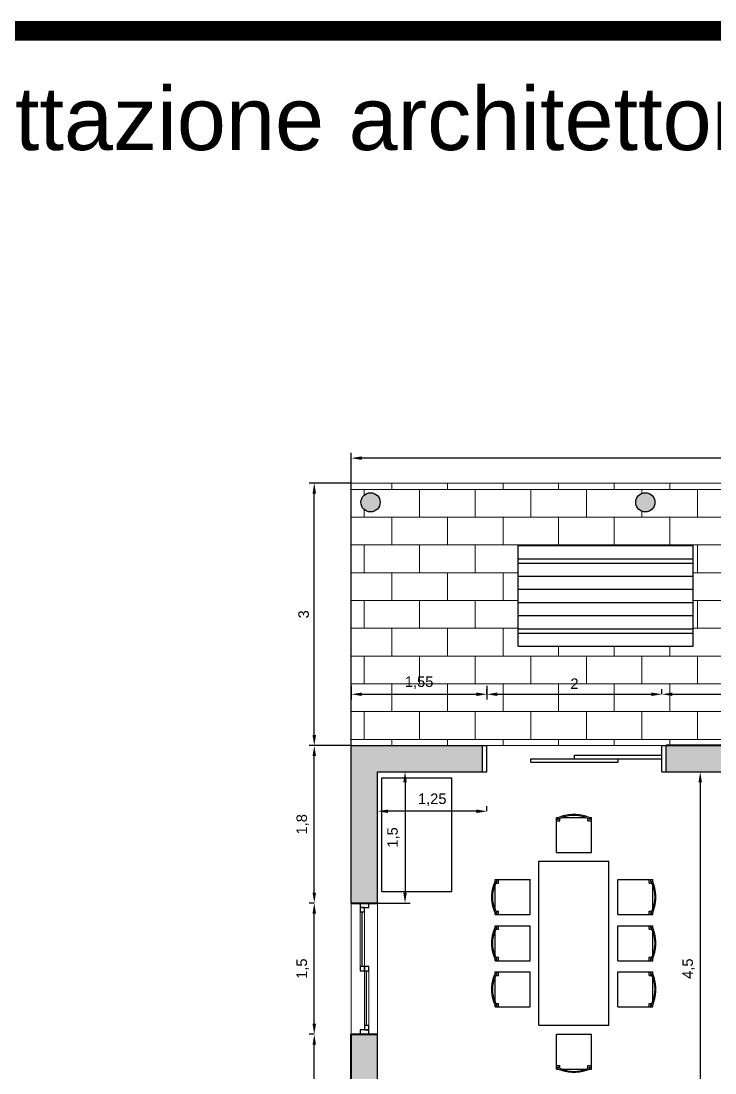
# Model space of a CAD drawing. Header units: millimetres. Extents: x 2491 to 2548.8, y 1338.3 to 1412.1.
# Drawn here: x 2509.93 to 2517.86, y 1398.03 to 1410.05 of the extents above; entities that cross this region are included whole.
import ezdxf

# ---------------------------------------------------------------- set-up
doc = ezdxf.new("R2010")
doc.units = ezdxf.units.MM
doc.header["$PDMODE"] = 35
for name, color, linetype, lineweight in [('ARREDI attrezzature - furniture', 175, 'Continuous', 9), ('MURATURA sezioni - section wall', 7, 'Continuous', 40), ('MURATURE tratteggi - wall hatch', 252, 'Continuous', 18), ('PAVIMENTAZIONE - flooring', 250, 'Continuous', 5), ('PORTE finestre - doors windows', 252, 'Continuous', 5), ('PROIEZIONI - projections', 145, 'Continuous', 13), ('PROIEZIONI finissime - fine lines', 251, 'Continuous', 9), ('SEZIONI medie - small section', 2, 'Continuous', 25)]:
    doc.layers.add(name, color=color, linetype=linetype, lineweight=lineweight)
for name, color, linetype in [('QUOTE - dimension', 251, 'Continuous'), ('VETRATE sezioni - windows sections', 171, 'Continuous'), ('www.archweb.it - blocchi dwg', 2, 'Continuous')]:
    doc.layers.add(name, color=color, linetype=linetype)
doc.styles.get("Standard").update_dxf_attribs({"font": 'arial.ttf'})
doc.dimstyles.new('ISO-25', dxfattribs={"dimtxt": 0.12, "dimasz": 0.12, "dimexe": 0.06, "dimexo": 0, "dimgap": 0.06, "dimtad": 1, "dimtxsty": 'Standard', "dimcen": 0.12, "dimadec": 0, "dimazin": 0, "dimtfac": 1, "dimtmove": 0, "dimatfit": 3, "dimfxl": 0, "dimarcsym": 0})

# ---------------------------------------------------------------- blocks, each defined once
blk = doc.blocks.new('*D26')
at = {"layer": 'DefPoints', "color": 0}
for p in [(2513.279, 1404.772), (2513.702, 1404.772), (2513.702, 1401.772)]:
    blk.add_point(p, dxfattribs=at)
at = {"layer": 'QUOTE - dimension', "color": 0, "lineweight": -2}
for p, q in [((2513.702, 1404.772), (2513.219, 1404.772)), ((2513.279, 1401.892), (2513.279, 1404.652)), ((2513.702, 1401.772), (2513.219, 1401.772))]:
    blk.add_line(p, q, dxfattribs=at)
at = {"layer": 'QUOTE - dimension', "color": 0}
for points in [[(2513.259, 1404.652), (2513.299, 1404.652), (2513.279, 1404.772)], [(2513.259, 1401.892), (2513.299, 1401.892), (2513.279, 1401.772)]]:
    blk.add_solid(points, dxfattribs=at)
at = {"layer": 'QUOTE - dimension', "color": 0, "insert": (2513.158, 1403.272), "char_height": 0.12, "attachment_point": 5, "rotation": 90}
blk.add_mtext('3', dxfattribs=at)
blk = doc.blocks.new('*D27')
at = {"layer": 'DefPoints', "color": 0}
for p in [(2513.702, 1405.057), (2513.702, 1404.772), (2526.702, 1404.772)]:
    blk.add_point(p, dxfattribs=at)
at = {"layer": 'QUOTE - dimension', "color": 0, "lineweight": -2}
for p, q in [((2513.702, 1404.772), (2513.702, 1405.117)), ((2526.702, 1404.772), (2526.702, 1405.117)), ((2526.582, 1405.057), (2513.822, 1405.057))]:
    blk.add_line(p, q, dxfattribs=at)
at = {"layer": 'QUOTE - dimension', "color": 0}
for points in [[(2513.822, 1405.077), (2513.822, 1405.037), (2513.702, 1405.057)], [(2526.582, 1405.077), (2526.582, 1405.037), (2526.702, 1405.057)]]:
    blk.add_solid(points, dxfattribs=at)
at = {"layer": 'QUOTE - dimension', "color": 0, "insert": (2520.202, 1405.179), "char_height": 0.12, "attachment_point": 5}
blk.add_mtext('13', dxfattribs=at)
blk = doc.blocks.new('*D28')
at = {"layer": 'DefPoints', "color": 0}
for p in [(2514.002, 1401.021), (2514.002, 1401.021), (2515.252, 1401.021)]:
    blk.add_point(p, dxfattribs=at)
at = {"layer": 'QUOTE - dimension', "color": 0, "lineweight": -2}
for p, q in [((2514.002, 1401.021), (2514.002, 1401.081)), ((2515.132, 1401.021), (2514.122, 1401.021)), ((2515.252, 1401.021), (2515.252, 1401.081))]:
    blk.add_line(p, q, dxfattribs=at)
at = {"layer": 'QUOTE - dimension', "color": 0}
for points in [[(2514.122, 1401.041), (2514.122, 1401.001), (2514.002, 1401.021)], [(2515.132, 1401.041), (2515.132, 1401.001), (2515.252, 1401.021)]]:
    blk.add_solid(points, dxfattribs=at)
at = {"layer": 'QUOTE - dimension', "color": 0, "insert": (2514.627, 1401.153), "char_height": 0.12, "attachment_point": 5}
blk.add_mtext('1,25', dxfattribs=at)
blk = doc.blocks.new('*D29')
at = {"layer": 'DefPoints', "color": 0}
for p in [(2517.302, 1401.472), (2517.302, 1396.972), (2517.689, 1396.972)]:
    blk.add_point(p, dxfattribs=at)
at = {"layer": 'QUOTE - dimension', "color": 0, "lineweight": -2}
for p, q in [((2517.302, 1401.472), (2517.749, 1401.472)), ((2517.689, 1401.352), (2517.689, 1397.092)), ((2517.302, 1396.972), (2517.749, 1396.972))]:
    blk.add_line(p, q, dxfattribs=at)
at = {"layer": 'QUOTE - dimension', "color": 0}
for points in [[(2517.669, 1401.352), (2517.709, 1401.352), (2517.689, 1401.472)], [(2517.669, 1397.092), (2517.709, 1397.092), (2517.689, 1396.972)]]:
    blk.add_solid(points, dxfattribs=at)
at = {"layer": 'QUOTE - dimension', "color": 0, "insert": (2517.557, 1399.222), "char_height": 0.12, "attachment_point": 5, "rotation": 90}
blk.add_mtext('4,5', dxfattribs=at)
blk = doc.blocks.new('*D30')
at = {"layer": 'DefPoints', "color": 0}
for p in [(2514.002, 1401.472), (2514.002, 1399.972), (2514.316, 1399.972)]:
    blk.add_point(p, dxfattribs=at)
at = {"layer": 'QUOTE - dimension', "color": 0, "lineweight": -2}
for p, q in [((2514.002, 1401.472), (2514.376, 1401.472)), ((2514.316, 1401.352), (2514.316, 1400.092)), ((2514.002, 1399.972), (2514.376, 1399.972))]:
    blk.add_line(p, q, dxfattribs=at)
at = {"layer": 'QUOTE - dimension', "color": 0}
for points in [[(2514.296, 1401.352), (2514.336, 1401.352), (2514.316, 1401.472)], [(2514.296, 1400.092), (2514.336, 1400.092), (2514.316, 1399.972)]]:
    blk.add_solid(points, dxfattribs=at)
at = {"layer": 'QUOTE - dimension', "color": 0, "insert": (2514.184, 1400.722), "char_height": 0.12, "attachment_point": 5, "rotation": 90}
blk.add_mtext('1,5', dxfattribs=at)
blk = doc.blocks.new('*D81')
at = {"layer": 'DefPoints', "color": 0}
for p in [(2513.702, 1402.455), (2515.252, 1402.455), (2515.252, 1402.358)]:
    blk.add_point(p, dxfattribs=at)
at = {"layer": 'QUOTE - dimension', "color": 0, "lineweight": -2}
for p, q in [((2513.702, 1402.455), (2513.702, 1402.298)), ((2515.252, 1402.455), (2515.252, 1402.298)), ((2513.822, 1402.358), (2515.132, 1402.358))]:
    blk.add_line(p, q, dxfattribs=at)
at = {"layer": 'QUOTE - dimension', "color": 0}
for points in [[(2513.822, 1402.378), (2513.822, 1402.338), (2513.702, 1402.358)], [(2515.132, 1402.378), (2515.132, 1402.338), (2515.252, 1402.358)]]:
    blk.add_solid(points, dxfattribs=at)
at = {"layer": 'QUOTE - dimension', "color": 0, "insert": (2514.477, 1402.491), "char_height": 0.12, "attachment_point": 5}
blk.add_mtext('1,55', dxfattribs=at)
blk = doc.blocks.new('*D82')
at = {"layer": 'DefPoints', "color": 0}
for p in [(2515.252, 1402.358), (2517.252, 1402.358), (2517.252, 1402.358)]:
    blk.add_point(p, dxfattribs=at)
at = {"layer": 'QUOTE - dimension', "color": 0, "lineweight": -2}
for p, q in [((2515.252, 1402.358), (2515.252, 1402.418)), ((2515.372, 1402.358), (2517.132, 1402.358)), ((2517.252, 1402.358), (2517.252, 1402.418))]:
    blk.add_line(p, q, dxfattribs=at)
at = {"layer": 'QUOTE - dimension', "color": 0}
for points in [[(2515.372, 1402.378), (2515.372, 1402.338), (2515.252, 1402.358)], [(2517.132, 1402.378), (2517.132, 1402.338), (2517.252, 1402.358)]]:
    blk.add_solid(points, dxfattribs=at)
at = {"layer": 'QUOTE - dimension', "color": 0, "insert": (2516.252, 1402.479), "char_height": 0.12, "attachment_point": 5}
blk.add_mtext('2', dxfattribs=at)
blk = doc.blocks.new('*D83')
at = {"layer": 'DefPoints', "color": 0}
for p in [(2517.252, 1402.358), (2519.052, 1402.358), (2519.052, 1402.358)]:
    blk.add_point(p, dxfattribs=at)
at = {"layer": 'QUOTE - dimension', "color": 0, "lineweight": -2}
for p, q in [((2517.252, 1402.358), (2517.252, 1402.418)), ((2517.372, 1402.358), (2518.932, 1402.358)), ((2519.052, 1402.358), (2519.052, 1402.298))]:
    blk.add_line(p, q, dxfattribs=at)
at = {"layer": 'QUOTE - dimension', "color": 0}
for points in [[(2517.372, 1402.378), (2517.372, 1402.338), (2517.252, 1402.358)], [(2518.932, 1402.378), (2518.932, 1402.338), (2519.052, 1402.358)]]:
    blk.add_solid(points, dxfattribs=at)
at = {"layer": 'QUOTE - dimension', "color": 0, "insert": (2518.152, 1402.491), "char_height": 0.12, "attachment_point": 5}
blk.add_mtext('1,8', dxfattribs=at)
blk = doc.blocks.new('*D95')
at = {"layer": 'DefPoints', "color": 0}
for p in [(2513.279, 1398.472), (2513.279, 1398.472), (2513.279, 1394.772)]:
    blk.add_point(p, dxfattribs=at)
at = {"layer": 'QUOTE - dimension', "color": 0, "lineweight": -2}
for p, q in [((2513.279, 1398.472), (2513.219, 1398.472)), ((2513.279, 1394.892), (2513.279, 1398.352)), ((2513.279, 1394.772), (2513.219, 1394.772))]:
    blk.add_line(p, q, dxfattribs=at)
at = {"layer": 'QUOTE - dimension', "color": 0}
for points in [[(2513.259, 1398.352), (2513.299, 1398.352), (2513.279, 1398.472)], [(2513.259, 1394.892), (2513.299, 1394.892), (2513.279, 1394.772)]]:
    blk.add_solid(points, dxfattribs=at)
at = {"layer": 'QUOTE - dimension', "color": 0, "insert": (2513.147, 1396.622), "char_height": 0.12, "attachment_point": 5, "rotation": 90}
blk.add_mtext('3,7', dxfattribs=at)
blk = doc.blocks.new('*D96')
at = {"layer": 'DefPoints', "color": 0}
for p in [(2513.279, 1399.972), (2513.279, 1399.972), (2513.279, 1398.472)]:
    blk.add_point(p, dxfattribs=at)
at = {"layer": 'QUOTE - dimension', "color": 0, "lineweight": -2}
for p, q in [((2513.279, 1399.972), (2513.219, 1399.972)), ((2513.279, 1398.592), (2513.279, 1399.852)), ((2513.279, 1398.472), (2513.219, 1398.472))]:
    blk.add_line(p, q, dxfattribs=at)
at = {"layer": 'QUOTE - dimension', "color": 0}
for points in [[(2513.259, 1399.852), (2513.299, 1399.852), (2513.279, 1399.972)], [(2513.259, 1398.592), (2513.299, 1398.592), (2513.279, 1398.472)]]:
    blk.add_solid(points, dxfattribs=at)
at = {"layer": 'QUOTE - dimension', "color": 0, "insert": (2513.147, 1399.222), "char_height": 0.12, "attachment_point": 5, "rotation": 90}
blk.add_mtext('1,5', dxfattribs=at)
blk = doc.blocks.new('*D97')
at = {"layer": 'DefPoints', "color": 0}
for p in [(2513.279, 1401.772), (2513.279, 1401.772), (2513.279, 1399.972)]:
    blk.add_point(p, dxfattribs=at)
at = {"layer": 'QUOTE - dimension', "color": 0, "lineweight": -2}
for p, q in [((2513.279, 1401.772), (2513.219, 1401.772)), ((2513.279, 1400.092), (2513.279, 1401.652)), ((2513.279, 1399.972), (2513.219, 1399.972))]:
    blk.add_line(p, q, dxfattribs=at)
at = {"layer": 'QUOTE - dimension', "color": 0}
for points in [[(2513.259, 1401.652), (2513.299, 1401.652), (2513.279, 1401.772)], [(2513.259, 1400.092), (2513.299, 1400.092), (2513.279, 1399.972)]]:
    blk.add_solid(points, dxfattribs=at)
at = {"layer": 'QUOTE - dimension', "color": 0, "insert": (2513.147, 1400.872), "char_height": 0.12, "attachment_point": 5, "rotation": 90}
blk.add_mtext('1,8', dxfattribs=at)

msp = doc.modelspace()

# ---------------------------------------------------------------- hatches: boundary and pattern name
at = {"layer": 'MURATURE tratteggi - wall hatch'}
h = msp.add_hatch(color=256, dxfattribs=at)
h.dxf.hatch_style = 1
edge = h.paths.add_edge_path()
edge.add_arc((2513.922, 1404.552), 0.11, 0, 360)
edge = h.paths.add_edge_path()
edge.add_arc((2517.062, 1404.552), 0.11, 0, 360)
edge = h.paths.add_edge_path()
edge.add_arc((2520.198, 1404.552), 0.11, 0, 360)
edge = h.paths.add_edge_path()
edge.add_arc((2523.342, 1404.552), 0.11, 0, 360)
edge = h.paths.add_edge_path()
edge.add_arc((2526.482, 1404.552), 0.11, 0, 360)
h = msp.add_hatch(color=256, dxfattribs=at)
h.dxf.hatch_style = 1
h.paths.add_polyline_path([(2515.202, 1401.772), (2513.702, 1401.772), (2513.702, 1399.972), (2514.002, 1399.972), (2514.002, 1401.472), (2515.202, 1401.472)])
h.paths.add_polyline_path([(2514.002, 1398.472), (2513.702, 1398.472), (2513.702, 1394.822), (2514.002, 1394.822)])
h.paths.add_polyline_path([(2518.802, 1392.772), (2519.652, 1392.772), (2519.652, 1393.072), (2518.652, 1393.072), (2518.652, 1393.341), (2518.502, 1393.341), (2518.502, 1393.072), (2518.502, 1392.072), (2514.002, 1392.072), (2514.002, 1392.922), (2513.702, 1392.922), (2513.702, 1391.772), (2518.802, 1391.772)])
h.paths.add_polyline_path([(2521.502, 1393.072), (2520.652, 1393.072), (2520.652, 1392.772), (2521.202, 1392.772), (2521.202, 1392.722), (2521.502, 1392.722)])
h.paths.add_polyline_path([(2521.652, 1392.072), (2521.502, 1392.072), (2521.502, 1392.122), (2521.202, 1392.122), (2521.202, 1391.772), (2521.652, 1391.772)])
h.paths.add_polyline_path([(2526.702, 1396.472), (2526.402, 1396.472), (2526.402, 1395.272), (2523.552, 1395.272), (2523.552, 1395.622), (2523.537, 1395.622), (2523.402, 1395.622), (2523.402, 1395.272), (2522.542, 1395.272), (2522.542, 1395.122), (2526.402, 1395.122), (2526.402, 1392.072), (2525.152, 1392.072), (2525.152, 1391.772), (2526.702, 1391.772)])
h.paths.add_polyline_path([(2526.702, 1401.772), (2525.802, 1401.772), (2525.802, 1401.472), (2526.402, 1401.472), (2526.402, 1399.122), (2523.552, 1399.122), (2523.552, 1399.322), (2523.402, 1399.322), (2523.402, 1398.972), (2523.402, 1397.422), (2522.702, 1397.422), (2522.702, 1397.272), (2523.402, 1397.272), (2523.402, 1396.522), (2523.417, 1396.522), (2523.552, 1396.522), (2523.552, 1398.972), (2526.402, 1398.972), (2526.402, 1397.972), (2526.702, 1397.972)])
h.paths.add_polyline_path([(2524.152, 1401.772), (2523.252, 1401.772), (2523.252, 1401.472), (2523.402, 1401.472), (2523.402, 1400.222), (2523.552, 1400.222), (2523.552, 1401.472), (2524.152, 1401.472)], flags=17)
h.paths.add_polyline_path([(2522.352, 1401.772), (2521.452, 1401.772), (2521.452, 1401.472), (2522.352, 1401.472)])
h.paths.add_polyline_path([(2520.452, 1401.772), (2520.052, 1401.772), (2520.052, 1401.472), (2520.452, 1401.472)])
h.paths.add_polyline_path([(2518.652, 1398.512), (2518.502, 1398.512), (2518.502, 1394.941), (2518.652, 1394.941), (2518.652, 1397.272), (2521.622, 1397.272), (2521.622, 1397.422), (2518.652, 1397.422)])
h.paths.add_polyline_path([(2518.502, 1400.401), (2518.652, 1400.401), (2518.652, 1401.472), (2519.052, 1401.472), (2519.052, 1401.772), (2517.302, 1401.772), (2517.302, 1401.472), (2518.502, 1401.472)])

# ---------------------------------------------------------------- linework, layer by layer
at = {"layer": 'ARREDI attrezzature - furniture', "linetype": 'Continuous', "lineweight": -3}
for p, q in [((2515.61, 1404.058), (2517.61, 1404.058)), ((2515.61, 1402.908), (2515.61, 1404.058)), ((2517.61, 1402.908), (2517.61, 1404.058)), ((2515.61, 1403.908), (2517.61, 1403.908)), ((2515.61, 1403.858), (2517.61, 1403.858)), ((2515.61, 1403.708), (2517.61, 1403.708)), ((2515.61, 1403.558), (2517.61, 1403.558)), ((2515.61, 1403.408), (2517.61, 1403.408)), ((2515.61, 1403.258), (2517.61, 1403.258)), ((2515.61, 1403.108), (2517.61, 1403.108)), ((2515.61, 1403.058), (2517.61, 1403.058)), ((2515.61, 1402.908), (2517.61, 1402.908)), ((2514.052, 1401.404), (2514.852, 1401.404)), ((2514.052, 1400.104), (2514.052, 1401.404)), ((2514.852, 1400.104), (2514.852, 1401.404)), ((2516.144, 1400.976), (2516.185, 1400.984)), ((2516.185, 1400.984), (2516.225, 1400.987)), ((2516.225, 1400.987), (2516.267, 1400.987)), ((2516.267, 1400.987), (2516.308, 1400.984)), ((2516.308, 1400.984), (2516.348, 1400.976)), ((2516.046, 1400.95), (2516.066, 1400.95)), ((2516.046, 1400.55), (2516.046, 1400.95)), ((2516.046, 1400.93), (2516.066, 1400.93)), ((2516.046, 1400.91), (2516.086, 1400.91)), ((2516.066, 1400.95), (2516.104, 1400.965)), ((2516.066, 1400.93), (2516.066, 1400.95)), ((2516.066, 1400.93), (2516.1, 1400.947)), ((2516.086, 1400.91), (2516.086, 1400.941)), ((2516.1, 1400.947), (2516.135, 1400.96)), ((2516.104, 1400.965), (2516.144, 1400.976)), ((2516.107, 1400.95), (2516.385, 1400.95)), ((2516.135, 1400.96), (2516.171, 1400.97)), ((2516.171, 1400.97), (2516.208, 1400.976)), ((2516.208, 1400.976), (2516.246, 1400.978)), ((2516.246, 1400.978), (2516.284, 1400.976)), ((2516.284, 1400.976), (2516.321, 1400.97)), ((2516.321, 1400.97), (2516.357, 1400.96)), ((2516.348, 1400.976), (2516.388, 1400.965)), ((2516.357, 1400.96), (2516.392, 1400.947)), ((2516.388, 1400.965), (2516.426, 1400.95)), ((2516.392, 1400.947), (2516.426, 1400.93)), ((2516.406, 1400.91), (2516.406, 1400.941)), ((2516.406, 1400.91), (2516.446, 1400.91)), ((2516.426, 1400.95), (2516.446, 1400.95)), ((2516.426, 1400.93), (2516.426, 1400.95)), ((2516.426, 1400.93), (2516.446, 1400.93)), ((2516.446, 1400.55), (2516.446, 1400.95)), ((2516.046, 1400.55), (2516.446, 1400.55)), ((2515.846, 1400.45), (2516.646, 1400.45)), ((2515.846, 1398.575), (2515.846, 1400.45)), ((2516.646, 1398.575), (2516.646, 1400.45)), ((2515.313, 1400.102), (2515.32, 1400.142)), ((2515.32, 1400.142), (2515.331, 1400.182)), ((2515.326, 1400.115), (2515.336, 1400.151)), ((2515.331, 1400.182), (2515.346, 1400.22)), ((2515.336, 1400.151), (2515.349, 1400.186)), ((2515.346, 1400.24), (2515.746, 1400.24)), ((2515.346, 1400.24), (2515.366, 1400.24)), ((2515.346, 1400.22), (2515.346, 1400.24)), ((2515.346, 1400.22), (2515.366, 1400.22)), ((2515.346, 1399.901), (2515.346, 1400.179)), ((2515.349, 1400.186), (2515.366, 1400.22)), ((2515.355, 1400.2), (2515.386, 1400.2)), ((2515.366, 1400.22), (2515.366, 1400.24)), ((2515.386, 1400.2), (2515.386, 1400.24)), ((2515.746, 1399.84), (2515.746, 1400.24)), ((2516.746, 1400.24), (2517.146, 1400.24)), ((2516.746, 1399.84), (2516.746, 1400.24)), ((2517.106, 1400.2), (2517.106, 1400.24)), ((2517.106, 1400.2), (2517.137, 1400.2)), ((2517.126, 1400.22), (2517.126, 1400.24)), ((2517.126, 1400.22), (2517.146, 1400.22)), ((2517.143, 1400.186), (2517.126, 1400.22)), ((2517.156, 1400.151), (2517.143, 1400.186)), ((2517.146, 1400.22), (2517.146, 1400.24)), ((2517.161, 1400.182), (2517.146, 1400.22)), ((2517.146, 1399.901), (2517.146, 1400.179)), ((2517.166, 1400.115), (2517.156, 1400.151)), ((2517.172, 1400.142), (2517.161, 1400.182)), ((2517.179, 1400.102), (2517.172, 1400.142)), ((2514.052, 1400.104), (2514.852, 1400.104)), ((2515.309, 1400.061), (2515.313, 1400.102)), ((2515.309, 1400.02), (2515.309, 1400.061)), ((2515.313, 1399.979), (2515.309, 1400.02)), ((2515.318, 1400.04), (2515.32, 1400.078)), ((2515.32, 1400.003), (2515.318, 1400.04)), ((2515.32, 1400.078), (2515.326, 1400.115)), ((2517.172, 1400.078), (2517.166, 1400.115)), ((2517.174, 1400.04), (2517.172, 1400.078)), ((2517.172, 1400.003), (2517.174, 1400.04)), ((2517.183, 1400.061), (2517.179, 1400.102)), ((2517.179, 1399.979), (2517.183, 1400.02)), ((2517.183, 1400.02), (2517.183, 1400.061)), ((2515.32, 1399.938), (2515.313, 1399.979)), ((2515.326, 1399.965), (2515.32, 1400.003)), ((2515.331, 1399.899), (2515.32, 1399.938)), ((2515.336, 1399.929), (2515.326, 1399.965)), ((2515.346, 1399.86), (2515.331, 1399.899)), ((2515.349, 1399.894), (2515.336, 1399.929)), ((2517.143, 1399.894), (2517.156, 1399.929)), ((2517.146, 1399.86), (2517.161, 1399.899)), ((2517.156, 1399.929), (2517.166, 1399.965)), ((2517.161, 1399.899), (2517.172, 1399.938)), ((2517.166, 1399.965), (2517.172, 1400.003)), ((2517.172, 1399.938), (2517.179, 1399.979)), ((2515.346, 1399.86), (2515.366, 1399.86)), ((2515.346, 1399.84), (2515.346, 1399.86)), ((2515.346, 1399.84), (2515.746, 1399.84)), ((2515.346, 1399.84), (2515.366, 1399.84)), ((2515.366, 1399.86), (2515.349, 1399.894)), ((2515.355, 1399.88), (2515.386, 1399.88)), ((2515.366, 1399.84), (2515.366, 1399.86)), ((2515.386, 1399.84), (2515.386, 1399.88)), ((2516.746, 1399.84), (2517.146, 1399.84)), ((2517.106, 1399.88), (2517.137, 1399.88)), ((2517.106, 1399.84), (2517.106, 1399.88)), ((2517.126, 1399.86), (2517.143, 1399.894)), ((2517.126, 1399.86), (2517.146, 1399.86)), ((2517.126, 1399.84), (2517.126, 1399.86)), ((2517.146, 1399.84), (2517.146, 1399.86)), ((2515.331, 1399.654), (2515.346, 1399.693)), ((2515.336, 1399.624), (2515.349, 1399.659)), ((2515.346, 1399.713), (2515.746, 1399.713)), ((2515.346, 1399.713), (2515.366, 1399.713)), ((2515.346, 1399.693), (2515.346, 1399.713)), ((2515.346, 1399.693), (2515.366, 1399.693)), ((2515.349, 1399.659), (2515.366, 1399.693)), ((2515.355, 1399.673), (2515.386, 1399.673)), ((2515.366, 1399.693), (2515.366, 1399.713)), ((2515.386, 1399.673), (2515.386, 1399.713)), ((2515.746, 1399.313), (2515.746, 1399.713)), ((2516.746, 1399.713), (2517.146, 1399.713)), ((2516.746, 1399.313), (2516.746, 1399.713)), ((2517.106, 1399.673), (2517.106, 1399.713)), ((2517.106, 1399.673), (2517.137, 1399.673)), ((2517.126, 1399.693), (2517.126, 1399.713)), ((2517.126, 1399.693), (2517.146, 1399.693)), ((2517.143, 1399.659), (2517.126, 1399.693)), ((2517.156, 1399.624), (2517.143, 1399.659)), ((2517.146, 1399.693), (2517.146, 1399.713)), ((2517.161, 1399.654), (2517.146, 1399.693)), ((2515.309, 1399.533), (2515.313, 1399.574)), ((2515.313, 1399.574), (2515.32, 1399.615)), ((2515.318, 1399.513), (2515.32, 1399.55)), ((2515.32, 1399.615), (2515.331, 1399.654)), ((2515.32, 1399.55), (2515.326, 1399.587)), ((2515.326, 1399.587), (2515.336, 1399.624)), ((2515.346, 1399.374), (2515.346, 1399.652)), ((2517.146, 1399.374), (2517.146, 1399.652)), ((2517.166, 1399.587), (2517.156, 1399.624)), ((2517.172, 1399.615), (2517.161, 1399.654)), ((2517.172, 1399.55), (2517.166, 1399.587)), ((2517.179, 1399.574), (2517.172, 1399.615)), ((2517.174, 1399.513), (2517.172, 1399.55)), ((2517.183, 1399.533), (2517.179, 1399.574)), ((2515.309, 1399.492), (2515.309, 1399.533)), ((2515.313, 1399.451), (2515.309, 1399.492)), ((2515.32, 1399.411), (2515.313, 1399.451)), ((2515.32, 1399.475), (2515.318, 1399.513)), ((2515.326, 1399.438), (2515.32, 1399.475)), ((2515.336, 1399.402), (2515.326, 1399.438)), ((2517.156, 1399.402), (2517.166, 1399.438)), ((2517.166, 1399.438), (2517.172, 1399.475)), ((2517.172, 1399.475), (2517.174, 1399.513)), ((2517.172, 1399.411), (2517.179, 1399.451)), ((2517.179, 1399.451), (2517.183, 1399.492)), ((2517.183, 1399.492), (2517.183, 1399.533)), ((2515.331, 1399.371), (2515.32, 1399.411)), ((2515.346, 1399.333), (2515.331, 1399.371)), ((2515.349, 1399.366), (2515.336, 1399.402)), ((2515.346, 1399.333), (2515.366, 1399.333)), ((2515.346, 1399.313), (2515.346, 1399.333)), ((2515.346, 1399.313), (2515.746, 1399.313)), ((2515.346, 1399.313), (2515.366, 1399.313)), ((2515.366, 1399.333), (2515.349, 1399.366)), ((2515.355, 1399.353), (2515.386, 1399.353)), ((2515.366, 1399.313), (2515.366, 1399.333)), ((2515.386, 1399.313), (2515.386, 1399.353)), ((2516.746, 1399.313), (2517.146, 1399.313)), ((2517.106, 1399.353), (2517.137, 1399.353)), ((2517.106, 1399.313), (2517.106, 1399.353)), ((2517.126, 1399.333), (2517.143, 1399.366)), ((2517.126, 1399.333), (2517.146, 1399.333)), ((2517.126, 1399.313), (2517.126, 1399.333)), ((2517.143, 1399.366), (2517.156, 1399.402)), ((2517.146, 1399.333), (2517.161, 1399.371)), ((2517.146, 1399.313), (2517.146, 1399.333)), ((2517.161, 1399.371), (2517.172, 1399.411)), ((2515.346, 1399.185), (2515.746, 1399.185)), ((2515.346, 1399.185), (2515.366, 1399.185)), ((2515.346, 1399.165), (2515.346, 1399.185)), ((2515.366, 1399.165), (2515.366, 1399.185)), ((2515.386, 1399.145), (2515.386, 1399.185)), ((2515.746, 1398.785), (2515.746, 1399.185)), ((2516.746, 1399.185), (2517.146, 1399.185)), ((2516.746, 1398.785), (2516.746, 1399.185)), ((2517.106, 1399.145), (2517.106, 1399.185)), ((2517.126, 1399.165), (2517.126, 1399.185)), ((2517.146, 1399.165), (2517.146, 1399.185)), ((2515.313, 1399.047), (2515.32, 1399.087)), ((2515.32, 1399.087), (2515.331, 1399.127)), ((2515.32, 1399.023), (2515.326, 1399.06)), ((2515.326, 1399.06), (2515.336, 1399.096)), ((2515.331, 1399.127), (2515.346, 1399.165)), ((2515.336, 1399.096), (2515.349, 1399.132)), ((2515.346, 1399.165), (2515.366, 1399.165)), ((2515.346, 1398.846), (2515.346, 1399.124)), ((2515.349, 1399.132), (2515.366, 1399.165)), ((2515.355, 1399.145), (2515.386, 1399.145)), ((2517.106, 1399.145), (2517.137, 1399.145)), ((2517.126, 1399.165), (2517.146, 1399.165)), ((2517.143, 1399.132), (2517.126, 1399.165)), ((2517.156, 1399.096), (2517.143, 1399.132)), ((2517.161, 1399.127), (2517.146, 1399.165)), ((2517.146, 1398.846), (2517.146, 1399.124)), ((2517.166, 1399.06), (2517.156, 1399.096)), ((2517.172, 1399.087), (2517.161, 1399.127)), ((2517.172, 1399.023), (2517.166, 1399.06)), ((2517.179, 1399.047), (2517.172, 1399.087)), ((2515.309, 1399.006), (2515.313, 1399.047)), ((2515.309, 1398.965), (2515.309, 1399.006)), ((2515.313, 1398.924), (2515.309, 1398.965)), ((2515.318, 1398.985), (2515.32, 1399.023)), ((2515.32, 1398.948), (2515.318, 1398.985)), ((2515.326, 1398.911), (2515.32, 1398.948)), ((2517.166, 1398.911), (2517.172, 1398.948)), ((2517.174, 1398.985), (2517.172, 1399.023)), ((2517.172, 1398.948), (2517.174, 1398.985)), ((2517.183, 1399.006), (2517.179, 1399.047)), ((2517.179, 1398.924), (2517.183, 1398.965)), ((2517.183, 1398.965), (2517.183, 1399.006)), ((2515.32, 1398.883), (2515.313, 1398.924)), ((2515.331, 1398.844), (2515.32, 1398.883)), ((2515.336, 1398.874), (2515.326, 1398.911)), ((2515.346, 1398.805), (2515.331, 1398.844)), ((2515.349, 1398.839), (2515.336, 1398.874)), ((2515.366, 1398.805), (2515.349, 1398.839)), ((2515.355, 1398.825), (2515.386, 1398.825)), ((2515.386, 1398.785), (2515.386, 1398.825)), ((2517.106, 1398.825), (2517.137, 1398.825)), ((2517.106, 1398.785), (2517.106, 1398.825)), ((2517.126, 1398.805), (2517.143, 1398.839)), ((2517.143, 1398.839), (2517.156, 1398.874)), ((2517.146, 1398.805), (2517.161, 1398.844)), ((2517.156, 1398.874), (2517.166, 1398.911)), ((2517.161, 1398.844), (2517.172, 1398.883)), ((2517.172, 1398.883), (2517.179, 1398.924)), ((2515.346, 1398.805), (2515.366, 1398.805)), ((2515.346, 1398.785), (2515.346, 1398.805)), ((2515.346, 1398.785), (2515.746, 1398.785)), ((2515.346, 1398.785), (2515.366, 1398.785)), ((2515.366, 1398.785), (2515.366, 1398.805)), ((2516.746, 1398.785), (2517.146, 1398.785)), ((2517.126, 1398.805), (2517.146, 1398.805)), ((2517.126, 1398.785), (2517.126, 1398.805)), ((2517.146, 1398.785), (2517.146, 1398.805)), ((2515.846, 1398.575), (2516.646, 1398.575)), ((2516.046, 1398.475), (2516.446, 1398.475)), ((2516.046, 1398.075), (2516.046, 1398.475)), ((2516.446, 1398.075), (2516.446, 1398.475)), ((2516.046, 1398.115), (2516.086, 1398.115)), ((2516.046, 1398.095), (2516.066, 1398.095)), ((2516.046, 1398.075), (2516.046, 1398.095)), ((2516.066, 1398.075), (2516.066, 1398.095)), ((2516.066, 1398.095), (2516.1, 1398.078)), ((2516.086, 1398.085), (2516.086, 1398.115)), ((2516.392, 1398.078), (2516.426, 1398.095)), ((2516.406, 1398.115), (2516.446, 1398.115)), ((2516.406, 1398.085), (2516.406, 1398.115)), ((2516.426, 1398.095), (2516.446, 1398.095)), ((2516.426, 1398.075), (2516.426, 1398.095)), ((2516.446, 1398.075), (2516.446, 1398.095)), ((2516.046, 1398.075), (2516.066, 1398.075)), ((2516.066, 1398.075), (2516.104, 1398.061)), ((2516.1, 1398.078), (2516.135, 1398.065)), ((2516.104, 1398.061), (2516.144, 1398.049)), ((2516.107, 1398.075), (2516.385, 1398.075)), ((2516.135, 1398.065), (2516.171, 1398.055)), ((2516.144, 1398.049), (2516.185, 1398.042)), ((2516.171, 1398.055), (2516.208, 1398.05)), ((2516.185, 1398.042), (2516.225, 1398.038)), ((2516.208, 1398.05), (2516.246, 1398.048)), ((2516.225, 1398.038), (2516.267, 1398.038)), ((2516.246, 1398.048), (2516.284, 1398.05)), ((2516.267, 1398.038), (2516.308, 1398.042)), ((2516.284, 1398.05), (2516.321, 1398.055)), ((2516.308, 1398.042), (2516.348, 1398.049)), ((2516.321, 1398.055), (2516.357, 1398.065)), ((2516.348, 1398.049), (2516.388, 1398.061)), ((2516.357, 1398.065), (2516.392, 1398.078)), ((2516.388, 1398.061), (2516.426, 1398.075)), ((2516.426, 1398.075), (2516.446, 1398.075))]:
    msp.add_line(p, q, dxfattribs=at)
at = {"layer": 'MURATURA sezioni - section wall', "linetype": 'Continuous', "lineweight": -3}
for p, q in [((2513.702, 1399.972), (2513.702, 1401.772)), ((2513.702, 1401.772), (2515.202, 1401.772)), ((2515.202, 1401.472), (2515.202, 1401.772)), ((2517.302, 1401.472), (2517.302, 1401.772)), ((2514.002, 1401.472), (2515.202, 1401.472)), ((2514.002, 1399.972), (2514.002, 1401.472)), ((2517.302, 1401.472), (2518.502, 1401.472)), ((2514.002, 1394.822), (2514.002, 1398.472))]:
    msp.add_line(p, q, dxfattribs=at)
at = {"layer": 'MURATURA sezioni - section wall'}
for p, q in [((2519.052, 1401.772), (2517.302, 1401.772)), ((2513.702, 1399.972), (2514.002, 1399.972)), ((2513.702, 1398.472), (2514.002, 1398.472)), ((2513.702, 1394.822), (2513.702, 1398.472))]:
    msp.add_line(p, q, dxfattribs=at)
at = {"layer": 'MURATURA sezioni - section wall', "linetype": 'Continuous', "lineweight": -3}
for centre in [(2513.922, 1404.552), (2517.062, 1404.552)]:
    msp.add_circle(centre, 0.11, dxfattribs=at)
at = {"layer": 'PAVIMENTAZIONE - flooring'}
for p, q in [((2514.166, 1404.7), (2514.166, 1404.772)), ((2514.801, 1404.7), (2514.801, 1404.772)), ((2515.436, 1404.7), (2515.436, 1404.772)), ((2516.071, 1404.7), (2516.071, 1404.772)), ((2516.706, 1404.7), (2516.706, 1404.772)), ((2517.341, 1404.7), (2517.341, 1404.772)), ((2513.702, 1404.7), (2526.702, 1404.7)), ((2513.848, 1404.631), (2513.848, 1404.7)), ((2514.483, 1404.382), (2514.483, 1404.7)), ((2515.118, 1404.382), (2515.118, 1404.7)), ((2515.753, 1404.382), (2515.753, 1404.7)), ((2516.388, 1404.382), (2516.388, 1404.7)), ((2517.023, 1404.654), (2517.023, 1404.7)), ((2517.658, 1404.382), (2517.658, 1404.7)), ((2513.848, 1404.382), (2513.848, 1404.473)), ((2513.702, 1404.382), (2517.023, 1404.382)), ((2514.166, 1404.065), (2514.166, 1404.382)), ((2514.801, 1404.065), (2514.801, 1404.382)), ((2515.436, 1404.065), (2515.436, 1404.382)), ((2516.071, 1404.065), (2516.071, 1404.382)), ((2516.706, 1404.065), (2516.706, 1404.382)), ((2517.023, 1404.382), (2517.023, 1404.45)), ((2517.023, 1404.382), (2520.198, 1404.382)), ((2517.341, 1404.065), (2517.341, 1404.382)), ((2513.702, 1404.065), (2526.702, 1404.065)), ((2513.848, 1403.747), (2513.848, 1404.065)), ((2514.483, 1403.747), (2514.483, 1404.065)), ((2515.118, 1403.747), (2515.118, 1404.065)), ((2515.753, 1404.058), (2515.753, 1404.065)), ((2517.023, 1404.058), (2517.023, 1404.065)), ((2517.658, 1403.747), (2517.658, 1404.065)), ((2513.702, 1403.747), (2515.61, 1403.747)), ((2514.166, 1403.43), (2514.166, 1403.747)), ((2514.801, 1403.43), (2514.801, 1403.747)), ((2515.436, 1403.43), (2515.436, 1403.747)), ((2517.61, 1403.747), (2526.702, 1403.747)), ((2513.702, 1403.43), (2515.61, 1403.43)), ((2513.848, 1403.112), (2513.848, 1403.43)), ((2514.483, 1403.112), (2514.483, 1403.43)), ((2515.118, 1403.112), (2515.118, 1403.43)), ((2517.61, 1403.43), (2526.702, 1403.43)), ((2517.658, 1403.112), (2517.658, 1403.43)), ((2513.702, 1403.112), (2515.61, 1403.112)), ((2514.166, 1402.795), (2514.166, 1403.112)), ((2514.801, 1402.795), (2514.801, 1403.112)), ((2515.436, 1402.795), (2515.436, 1403.112)), ((2517.61, 1403.112), (2526.702, 1403.112)), ((2516.071, 1402.795), (2516.071, 1402.908)), ((2516.706, 1402.795), (2516.706, 1402.908)), ((2517.341, 1402.795), (2517.341, 1402.908)), ((2513.702, 1402.795), (2526.702, 1402.795)), ((2513.848, 1402.477), (2513.848, 1402.795)), ((2514.483, 1402.477), (2514.483, 1402.795)), ((2515.118, 1402.477), (2515.118, 1402.795)), ((2515.753, 1402.477), (2515.753, 1402.795)), ((2516.388, 1402.477), (2516.388, 1402.795)), ((2517.023, 1402.477), (2517.023, 1402.795)), ((2517.658, 1402.477), (2517.658, 1402.795)), ((2513.702, 1402.477), (2526.702, 1402.477)), ((2514.166, 1402.16), (2514.166, 1402.477)), ((2514.801, 1402.16), (2514.801, 1402.477)), ((2515.436, 1402.16), (2515.436, 1402.477)), ((2516.071, 1402.16), (2516.071, 1402.477)), ((2516.706, 1402.16), (2516.706, 1402.477)), ((2517.341, 1402.16), (2517.341, 1402.477)), ((2513.702, 1402.16), (2523.727, 1402.16)), ((2513.848, 1401.842), (2513.848, 1402.16)), ((2514.483, 1401.842), (2514.483, 1402.16)), ((2515.118, 1401.842), (2515.118, 1402.16)), ((2515.753, 1401.842), (2515.753, 1402.16)), ((2516.388, 1401.842), (2516.388, 1402.16)), ((2517.023, 1401.842), (2517.023, 1402.16)), ((2517.658, 1401.842), (2517.658, 1402.16)), ((2513.702, 1401.842), (2523.727, 1401.842)), ((2514.166, 1401.772), (2514.166, 1401.842)), ((2514.801, 1401.772), (2514.801, 1401.842)), ((2515.436, 1401.772), (2515.436, 1401.842)), ((2516.071, 1401.772), (2516.071, 1401.842)), ((2516.706, 1401.772), (2516.706, 1401.842)), ((2517.341, 1401.772), (2517.341, 1401.842))]:
    msp.add_line(p, q, dxfattribs=at)
at = {"layer": 'PORTE finestre - doors windows', "color": 2, "linetype": 'Continuous', "lineweight": -3}
for p, q in [((2515.202, 1401.772), (2515.252, 1401.772)), ((2515.252, 1401.472), (2515.252, 1401.772)), ((2517.252, 1401.772), (2517.302, 1401.772)), ((2517.252, 1401.472), (2517.252, 1401.772)), ((2515.752, 1401.622), (2516.752, 1401.622)), ((2515.752, 1401.582), (2515.752, 1401.622)), ((2515.752, 1401.582), (2516.752, 1401.582)), ((2516.252, 1401.662), (2517.252, 1401.662)), ((2516.252, 1401.622), (2516.252, 1401.662)), ((2516.252, 1401.622), (2517.252, 1401.622)), ((2516.752, 1401.582), (2516.752, 1401.622)), ((2515.202, 1401.472), (2515.252, 1401.472)), ((2517.252, 1401.472), (2517.302, 1401.472))]:
    msp.add_line(p, q, dxfattribs=at)
at = {"layer": 'PROIEZIONI - projections'}
for p, q in [((2513.702, 1404.772), (2526.702, 1404.772)), ((2517.252, 1401.772), (2515.252, 1401.772))]:
    msp.add_line(p, q, dxfattribs=at)
at = {"layer": 'PROIEZIONI - projections', "linetype": 'Continuous', "lineweight": -3}
msp.add_line((2513.702, 1401.772), (2513.702, 1404.772), dxfattribs=at)
at = {"layer": 'PROIEZIONI finissime - fine lines'}
for p, q in [((2513.702, 1399.972), (2513.702, 1398.472)), ((2513.802, 1399.922), (2513.802, 1399.972)), ((2513.802, 1399.197), (2513.802, 1399.922)), ((2513.802, 1399.922), (2513.902, 1399.922)), ((2513.802, 1399.922), (2513.852, 1399.922)), ((2513.852, 1399.197), (2513.852, 1399.922)), ((2513.902, 1399.922), (2513.902, 1399.972)), ((2514.002, 1398.472), (2514.002, 1399.972)), ((2513.802, 1399.872), (2513.852, 1399.872)), ((2513.802, 1399.247), (2513.852, 1399.247)), ((2513.802, 1399.197), (2513.852, 1399.197)), ((2513.852, 1398.522), (2513.852, 1399.247)), ((2513.852, 1399.247), (2513.902, 1399.247)), ((2513.852, 1399.197), (2513.902, 1399.197)), ((2513.902, 1398.522), (2513.902, 1399.247)), ((2513.802, 1398.472), (2513.802, 1398.522)), ((2513.802, 1398.522), (2513.902, 1398.522)), ((2513.852, 1398.572), (2513.902, 1398.572)), ((2513.902, 1398.472), (2513.902, 1398.522))]:
    msp.add_line(p, q, dxfattribs=at)
at = {"layer": 'SEZIONI medie - small section'}
for points in [[(2513.902, 1399.972), (2513.802, 1399.972), (2513.802, 1399.922), (2513.852, 1399.922), (2513.902, 1399.922)], [(2513.852, 1399.922), (2513.802, 1399.922), (2513.802, 1399.872), (2513.852, 1399.872)], [(2513.852, 1399.247), (2513.802, 1399.247), (2513.802, 1399.197), (2513.852, 1399.197)], [(2513.902, 1399.247), (2513.852, 1399.247), (2513.852, 1399.197), (2513.902, 1399.197)], [(2513.902, 1398.522), (2513.802, 1398.522), (2513.802, 1398.472), (2513.902, 1398.472)], [(2513.902, 1398.572), (2513.852, 1398.572), (2513.852, 1398.522), (2513.902, 1398.522)]]:
    msp.add_lwpolyline(points, close=True, dxfattribs=at)
at = {"layer": 'VETRATE sezioni - windows sections'}
for p, q in [((2513.827, 1399.247), (2513.827, 1399.872)), ((2513.877, 1398.572), (2513.877, 1399.197))]:
    msp.add_line(p, q, dxfattribs=at)
at = {"layer": 'www.archweb.it - blocchi dwg', "color": 7, "ltscale": 0.02, "const_width": 0.225}
msp.add_lwpolyline([(2491.112, 1409.94), (2548.699, 1409.94)], dxfattribs=at)

# ---------------------------------------------------------------- texts
at = {"layer": 'www.archweb.it - blocchi dwg', "color": 253}
msp.add_text('Contenitore di strumenti CAD per la progettazione architettonica', height=0.72208, dxfattribs=at).set_placement((2491.078, 1408.578))

# ---------------------------------------------------------------- dimensions: what is measured, and where the dimension line sits
at = {"layer": 'QUOTE - dimension'}
for base, p1, p2, picture, middle in [((2513.702, 1405.057), (2526.702, 1404.772), (2513.702, 1404.772), '*D27', (2520.202, 1405.179)), ((2515.252, 1402.358), (2513.702, 1402.455), (2515.252, 1402.455), '*D81', (2514.477, 1402.491)), ((2517.252, 1402.358), (2515.252, 1402.358), (2517.252, 1402.358), '*D82', (2516.252, 1402.479)), ((2519.052, 1402.358), (2517.252, 1402.358), (2519.052, 1402.358), '*D83', (2518.152, 1402.491)), ((2514.002, 1401.021), (2515.252, 1401.021), (2514.002, 1401.021), '*D28', (2514.627, 1401.153))]:
    dim = msp.add_linear_dim(base=base, p1=p1, p2=p2, dimstyle='ISO-25', dxfattribs=at)
    dim.commit()
    dim.dimension.update_dxf_attribs({"geometry": picture, "text_midpoint": middle})
for base, p1, p2, picture, middle in [((2513.279, 1404.772), (2513.702, 1401.772), (2513.702, 1404.772), '*D26', (2513.158, 1403.272)), ((2513.279, 1401.772), (2513.279, 1399.972), (2513.279, 1401.772), '*D97', (2513.147, 1400.872)), ((2514.316, 1399.972), (2514.002, 1401.472), (2514.002, 1399.972), '*D30', (2514.184, 1400.722)), ((2517.689, 1396.972), (2517.302, 1401.472), (2517.302, 1396.972), '*D29', (2517.557, 1399.222)), ((2513.279, 1399.972), (2513.279, 1398.472), (2513.279, 1399.972), '*D96', (2513.147, 1399.222)), ((2513.279, 1398.472), (2513.279, 1394.772), (2513.279, 1398.472), '*D95', (2513.147, 1396.622))]:
    dim = msp.add_linear_dim(base=base, p1=p1, p2=p2, angle=90, dimstyle='ISO-25', dxfattribs=at)
    dim.commit()
    dim.dimension.update_dxf_attribs({"geometry": picture, "text_midpoint": middle})

doc.saveas('drawing.dxf')
